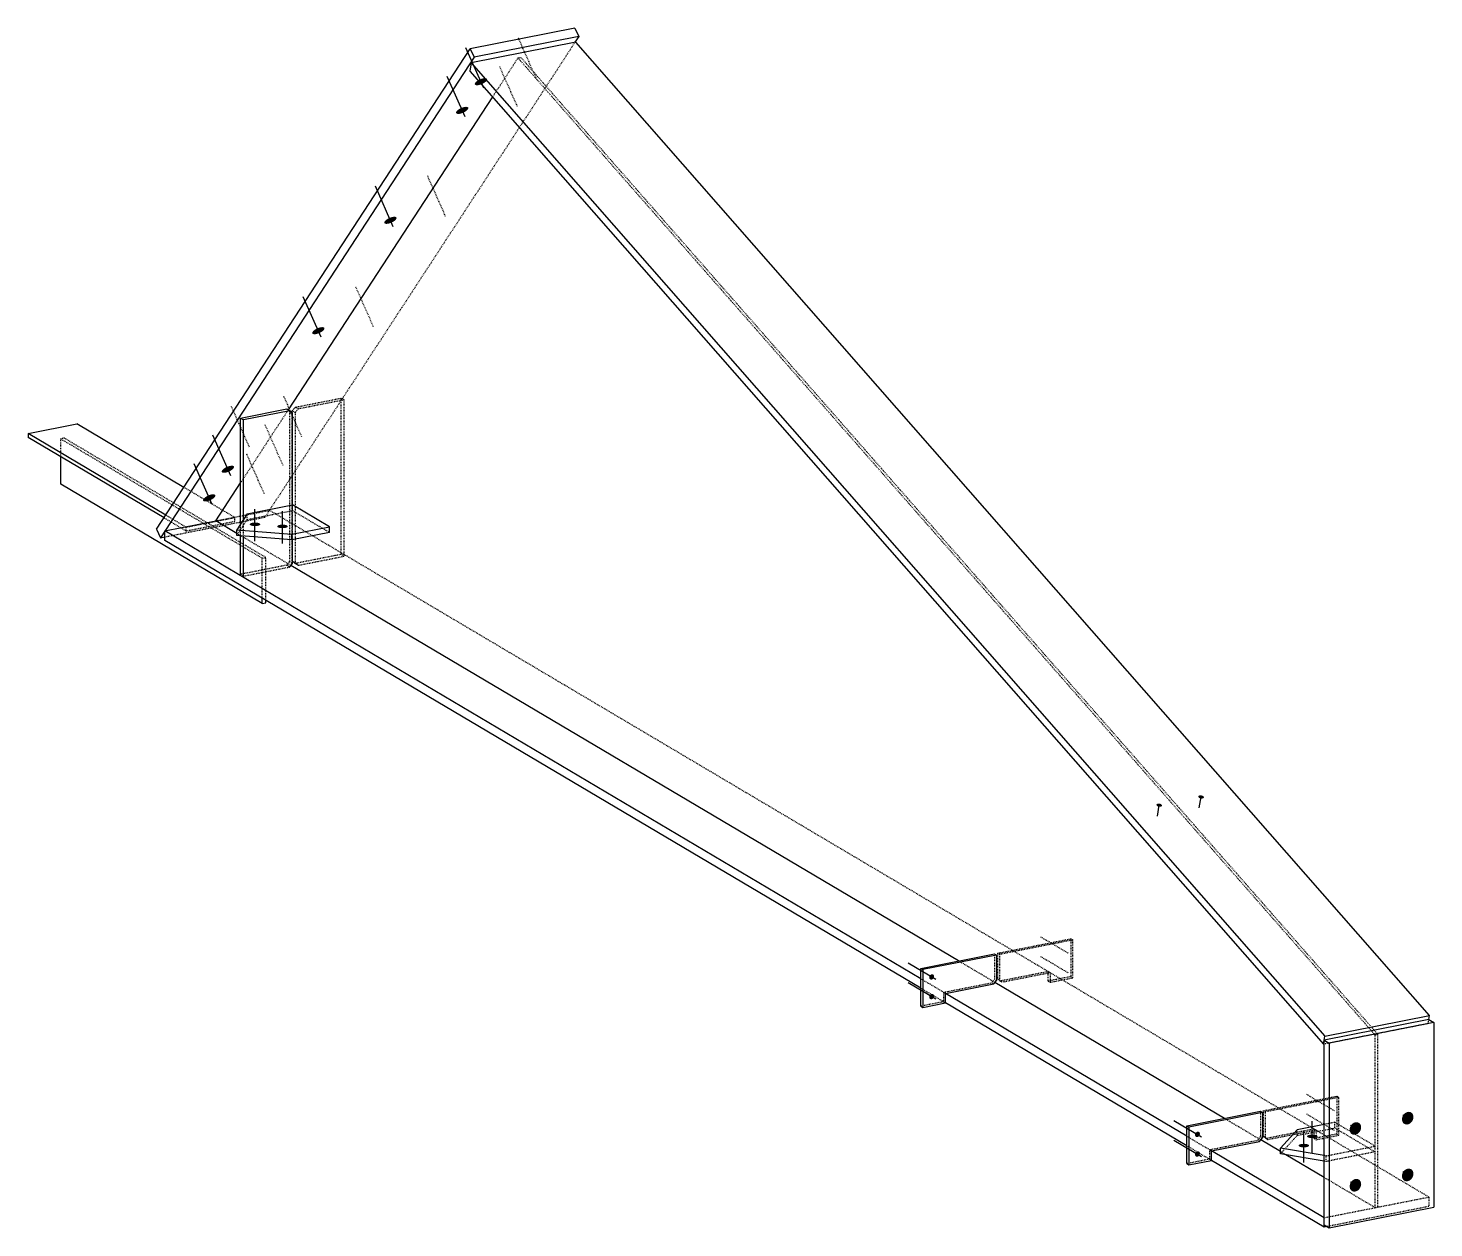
# Model space of a CAD drawing. Header units: millimetres. Extents: x 100 to 46338, y 13 to 3079.
# Drawn here: x 100 to 3591, y 100 to 3079 of the extents above; entities that cross this region are included whole.
import ezdxf

# ---------------------------------------------------------------- set-up
doc = ezdxf.new("R2010")
doc.units = ezdxf.units.MM
doc.linetypes.add('DXK_LINE_DOT2', pattern=[3.9198, 1.9599, -1.9599])
doc.layers.add('STÅL', color=7, linetype='Continuous')

msp = doc.modelspace()

# ---------------------------------------------------------------- hatches: boundary and pattern name
at = {"layer": 'STÅL', "linetype": 'Continuous'}
for points in [[(1221.7, 2951.9), (1224.9, 2953.1), (1228, 2954.1), (1231, 2954.7), (1233.7, 2954.9), (1236, 2954.8), (1237.8, 2954.2), (1239, 2953.4), (1239.5, 2952.1), (1239.4, 2950.7), (1238.6, 2949), (1237.2, 2947.2), (1235.2, 2945.4), (1232.7, 2943.5), (1229.9, 2941.8), (1226.8, 2940.3), (1223.6, 2939.1), (1220.4, 2938.1), (1217.4, 2937.5), (1214.7, 2937.3), (1212.4, 2937.4), (1210.7, 2938), (1209.5, 2938.8), (1209, 2940), (1209.1, 2941.5), (1209.9, 2943.2), (1211.3, 2945), (1213.3, 2946.8), (1215.8, 2948.7), (1218.6, 2950.4)], [(1175.3, 2880.8), (1178.5, 2882.1), (1181.6, 2883), (1184.6, 2883.6), (1187.3, 2883.9), (1189.6, 2883.7), (1191.4, 2883.2), (1192.6, 2882.3), (1193.1, 2881.1), (1193, 2879.6), (1192.2, 2877.9), (1190.8, 2876.2), (1188.8, 2874.3), (1186.3, 2872.5), (1183.5, 2870.8), (1180.4, 2869.3), (1177.2, 2868), (1174.1, 2867), (1171.1, 2866.4), (1168.4, 2866.2), (1166.1, 2866.4), (1164.3, 2866.9), (1163.1, 2867.8), (1162.6, 2869), (1162.7, 2870.5), (1163.5, 2872.1), (1164.9, 2873.9), (1166.9, 2875.8), (1169.4, 2877.6), (1172.2, 2879.3)], [(997, 2607.8), (1000.2, 2609), (1003.4, 2610), (1006.4, 2610.6), (1009.1, 2610.8), (1011.4, 2610.7), (1013.2, 2610.1), (1014.3, 2609.3), (1014.9, 2608), (1014.7, 2606.6), (1013.9, 2604.9), (1012.5, 2603.1), (1010.5, 2601.3), (1008.1, 2599.4), (1005.2, 2597.7), (1002.2, 2596.2), (999, 2595), (995.8, 2594), (992.8, 2593.4), (990.1, 2593.2), (987.8, 2593.3), (986, 2593.9), (984.9, 2594.7), (984.3, 2595.9), (984.5, 2597.4), (985.3, 2599.1), (986.7, 2600.9), (988.7, 2602.7), (991.1, 2604.6), (994, 2606.3)], [(818.1, 2333.7), (821.3, 2335), (824.5, 2335.9), (827.5, 2336.5), (830.2, 2336.8), (832.5, 2336.6), (834.2, 2336.1), (835.4, 2335.2), (836, 2334), (835.8, 2332.5), (835, 2330.8), (833.6, 2329), (831.6, 2327.2), (829.2, 2325.4), (826.3, 2323.7), (823.3, 2322.2), (820.1, 2320.9), (816.9, 2319.9), (813.9, 2319.3), (811.2, 2319.1), (808.9, 2319.3), (807.1, 2319.8), (806, 2320.7), (805.4, 2321.9), (805.6, 2323.4), (806.4, 2325), (807.8, 2326.8), (809.8, 2328.7), (812.2, 2330.5), (815.1, 2332.2)], [(593.5, 1989.6), (596.7, 1990.9), (599.9, 1991.8), (602.9, 1992.4), (605.6, 1992.7), (607.8, 1992.5), (609.6, 1992), (610.8, 1991.1), (611.3, 1989.9), (611.2, 1988.4), (610.4, 1986.7), (609, 1984.9), (607, 1983.1), (604.5, 1981.3), (601.7, 1979.6), (598.6, 1978.1), (595.4, 1976.8), (592.3, 1975.8), (589.3, 1975.2), (586.6, 1975), (584.3, 1975.2), (582.5, 1975.7), (581.3, 1976.6), (580.8, 1977.8), (580.9, 1979.3), (581.7, 1980.9), (583.1, 1982.7), (585.1, 1984.6), (587.6, 1986.4), (590.4, 1988.1)], [(547.1, 1918.6), (550.3, 1919.8), (553.5, 1920.8), (556.5, 1921.4), (559.2, 1921.6), (561.5, 1921.5), (563.2, 1920.9), (564.4, 1920), (565, 1918.8), (564.8, 1917.4), (564, 1915.7), (562.6, 1913.9), (560.6, 1912), (558.2, 1910.2), (555.3, 1908.5), (552.2, 1907), (549.1, 1905.7), (545.9, 1904.8), (542.9, 1904.2), (540.2, 1903.9), (537.9, 1904.1), (536.1, 1904.6), (534.9, 1905.5), (534.4, 1906.7), (534.5, 1908.2), (535.3, 1909.9), (536.8, 1911.7), (538.7, 1913.5), (541.2, 1915.3), (544, 1917)], [(663.3, 1842.7), (660.6, 1842.8), (658, 1843.1), (655.7, 1843.6), (653.7, 1844.2), (652.1, 1844.9), (651, 1845.8), (650.4, 1846.7), (650.4, 1847.6), (651, 1848.5), (652.1, 1849.4), (653.7, 1850.1), (655.7, 1850.8), (658, 1851.2), (660.6, 1851.5), (663.3, 1851.6), (666, 1851.5), (668.6, 1851.2), (671, 1850.8), (673, 1850.1), (674.6, 1849.4), (675.7, 1848.5), (676.3, 1847.6), (676.3, 1846.7), (675.7, 1845.8), (674.6, 1844.9), (673, 1844.2), (671, 1843.6), (668.6, 1843.1), (666, 1842.8)], [(731.7, 1837.5), (729, 1837.6), (726.4, 1837.9), (724, 1838.4), (722, 1839), (720.4, 1839.7), (719.3, 1840.6), (718.7, 1841.5), (718.7, 1842.4), (719.3, 1843.3), (720.4, 1844.2), (722, 1844.9), (724, 1845.6), (726.4, 1846), (729, 1846.3), (731.7, 1846.4), (734.4, 1846.3), (736.9, 1846), (739.3, 1845.6), (741.3, 1844.9), (742.9, 1844.2), (744, 1843.3), (744.6, 1842.4), (744.6, 1841.5), (744, 1840.6), (742.9, 1839.7), (741.3, 1839), (739.3, 1838.4), (736.9, 1837.9), (734.4, 1837.6)], [(2908, 1145.8), (2906.6, 1146.1), (2905.3, 1146.6), (2904.1, 1147.2), (2903.1, 1147.9), (2902.4, 1148.7), (2901.9, 1149.6), (2901.7, 1150.4), (2901.9, 1151.2), (2902.3, 1151.9), (2903, 1152.6), (2904, 1153.1), (2905.1, 1153.4), (2906.5, 1153.6), (2907.9, 1153.6), (2909.3, 1153.5), (2910.7, 1153.1), (2912.1, 1152.6), (2913.2, 1152), (2914.2, 1151.3), (2915, 1150.5), (2915.4, 1149.7), (2915.6, 1148.8), (2915.5, 1148), (2915, 1147.3), (2914.3, 1146.7), (2913.3, 1146.2), (2912.2, 1145.8), (2910.9, 1145.6), (2909.5, 1145.6)], [(3011.9, 1166.3), (3010.5, 1166.6), (3009.2, 1167.1), (3008, 1167.7), (3007, 1168.4), (3006.3, 1169.2), (3005.8, 1170.1), (3005.7, 1170.9), (3005.8, 1171.7), (3006.2, 1172.4), (3006.9, 1173.1), (3007.9, 1173.6), (3009.1, 1173.9), (3010.4, 1174.1), (3011.8, 1174.1), (3013.2, 1174), (3014.7, 1173.6), (3016, 1173.2), (3017.2, 1172.6), (3018.1, 1171.8), (3018.9, 1171), (3019.3, 1170.2), (3019.5, 1169.4), (3019.4, 1168.6), (3018.9, 1167.8), (3018.2, 1167.2), (3017.3, 1166.7), (3016.1, 1166.3), (3014.8, 1166.2), (3013.4, 1166.1)], [(2338.7, 726.1), (2339.5, 727.3), (2340.6, 728.3), (2341.7, 729.1), (2342.9, 729.6), (2344.2, 729.9), (2345.5, 729.8), (2346.6, 729.5), (2347.6, 728.9), (2348.5, 728), (2349.1, 727), (2349.5, 725.7), (2349.6, 724.4), (2349.5, 723), (2349.1, 721.6), (2348.5, 720.3), (2347.6, 719.1), (2346.6, 718.1), (2345.4, 717.3), (2344.2, 716.8), (2342.9, 716.5), (2341.7, 716.6), (2340.5, 716.9), (2339.5, 717.5), (2338.7, 718.4), (2338, 719.4), (2337.6, 720.7), (2337.5, 722), (2337.6, 723.4), (2338, 724.8)], [(2338.7, 677.2), (2339.5, 678.4), (2340.6, 679.4), (2341.7, 680.2), (2342.9, 680.7), (2344.2, 681), (2345.5, 681), (2346.6, 680.6), (2347.6, 680), (2348.5, 679.2), (2349.1, 678.1), (2349.5, 676.9), (2349.6, 675.5), (2349.5, 674.1), (2349.1, 672.7), (2348.5, 671.4), (2347.6, 670.2), (2346.6, 669.2), (2345.4, 668.4), (2344.2, 667.9), (2342.9, 667.7), (2341.7, 667.7), (2340.5, 668), (2339.5, 668.6), (2338.7, 669.5), (2338, 670.6), (2337.6, 671.8), (2337.5, 673.1), (2337.6, 674.5), (2338, 675.9)], [(3514, 379.3), (3516, 382.1), (3518.4, 384.5), (3521.2, 386.3), (3524.1, 387.6), (3527.1, 388.2), (3530, 388.1), (3532.7, 387.3), (3535.1, 385.9), (3537.1, 383.8), (3538.6, 381.3), (3539.6, 378.4), (3539.9, 375.3), (3539.5, 372), (3538.6, 368.7), (3537.1, 365.6), (3535.1, 362.8), (3532.7, 360.4), (3530, 358.6), (3527.1, 357.3), (3524.1, 356.7), (3521.1, 356.8), (3518.4, 357.6), (3516, 359.1), (3514, 361.1), (3512.5, 363.6), (3511.6, 366.5), (3511.3, 369.7), (3511.6, 372.9), (3512.5, 376.2)], [(3384.1, 353.7), (3386.1, 356.5), (3388.5, 358.8), (3391.3, 360.7), (3394.2, 361.9), (3397.2, 362.5), (3400.1, 362.4), (3402.8, 361.6), (3405.2, 360.2), (3407.2, 358.2), (3408.7, 355.7), (3409.6, 352.8), (3410, 349.6), (3409.6, 346.3), (3408.7, 343.1), (3407.2, 340), (3405.2, 337.2), (3402.8, 334.8), (3400.1, 332.9), (3397.2, 331.7), (3394.2, 331.1), (3391.2, 331.2), (3388.5, 332), (3386.1, 333.4), (3384.1, 335.4), (3382.6, 337.9), (3381.7, 340.8), (3381.4, 344), (3381.7, 347.3), (3382.6, 350.6)], [(2998.7, 335.1), (2999.5, 336.3), (3000.6, 337.3), (3001.7, 338.1), (3002.9, 338.6), (3004.2, 338.9), (3005.5, 338.8), (3006.6, 338.5), (3007.6, 337.9), (3008.5, 337), (3009.1, 336), (3009.5, 334.7), (3009.6, 333.4), (3009.5, 332), (3009.1, 330.6), (3008.5, 329.3), (3007.6, 328.1), (3006.6, 327.1), (3005.4, 326.3), (3004.2, 325.8), (3002.9, 325.5), (3001.7, 325.6), (3000.5, 325.9), (2999.5, 326.5), (2998.7, 327.4), (2998, 328.4), (2997.6, 329.7), (2997.5, 331), (2997.6, 332.4), (2998, 333.8)], [(3288.6, 322.8), (3285.9, 322.9), (3283.4, 323.2), (3281, 323.6), (3279, 324.2), (3277.4, 325), (3276.3, 325.8), (3275.7, 326.7), (3275.7, 327.7), (3276.3, 328.6), (3277.4, 329.4), (3279, 330.2), (3281, 330.8), (3283.4, 331.3), (3285.9, 331.6), (3288.6, 331.7), (3291.3, 331.6), (3293.9, 331.3), (3296.3, 330.8), (3298.3, 330.2), (3299.9, 329.4), (3301, 328.6), (3301.6, 327.7), (3301.6, 326.7), (3301, 325.8), (3299.9, 325), (3298.3, 324.2), (3296.3, 323.6), (3293.9, 323.2), (3291.3, 322.9)], [(2998.7, 286.2), (2999.5, 287.4), (3000.6, 288.4), (3001.7, 289.2), (3002.9, 289.8), (3004.2, 290), (3005.5, 290), (3006.6, 289.6), (3007.6, 289), (3008.5, 288.2), (3009.1, 287.1), (3009.5, 285.9), (3009.6, 284.5), (3009.5, 283.1), (3009.1, 281.8), (3008.5, 280.4), (3007.6, 279.3), (3006.6, 278.2), (3005.4, 277.5), (3004.2, 276.9), (3002.9, 276.7), (3001.7, 276.7), (3000.5, 277.1), (2999.5, 277.7), (2998.7, 278.5), (2998, 279.6), (2997.6, 280.8), (2997.5, 282.2), (2997.6, 283.5), (2998, 284.9)], [(3267.7, 299.9), (3265, 300), (3262.4, 300.3), (3260, 300.8), (3258, 301.4), (3256.4, 302.1), (3255.3, 303), (3254.7, 303.9), (3254.7, 304.8), (3255.3, 305.7), (3256.4, 306.6), (3258, 307.3), (3260, 308), (3262.4, 308.4), (3265, 308.7), (3267.7, 308.8), (3270.4, 308.7), (3273, 308.4), (3275.3, 308), (3277.3, 307.3), (3278.9, 306.6), (3280, 305.7), (3280.6, 304.8), (3280.6, 303.9), (3280, 303), (3278.9, 302.1), (3277.3, 301.4), (3275.3, 300.8), (3273, 300.3), (3270.4, 300)], [(3514, 238.4), (3516, 241.2), (3518.4, 243.5), (3521.2, 245.4), (3524.1, 246.6), (3527.1, 247.2), (3530, 247.1), (3532.7, 246.3), (3535.1, 244.9), (3537.1, 242.9), (3538.6, 240.4), (3539.6, 237.5), (3539.9, 234.3), (3539.5, 231), (3538.6, 227.8), (3537.1, 224.7), (3535.1, 221.9), (3532.7, 219.5), (3530, 217.6), (3527.1, 216.4), (3524.1, 215.8), (3521.1, 215.9), (3518.4, 216.7), (3516, 218.1), (3514, 220.1), (3512.5, 222.6), (3511.6, 225.5), (3511.3, 228.7), (3511.6, 232), (3512.5, 235.2)], [(3384.1, 212.7), (3386.1, 215.5), (3388.5, 217.9), (3391.3, 219.7), (3394.2, 221), (3397.2, 221.6), (3400.1, 221.5), (3402.8, 220.7), (3405.2, 219.3), (3407.2, 217.2), (3408.7, 214.7), (3409.6, 211.8), (3410, 208.7), (3409.6, 205.4), (3408.7, 202.1), (3407.2, 199), (3405.2, 196.2), (3402.8, 193.8), (3400.1, 192), (3397.2, 190.7), (3394.2, 190.1), (3391.2, 190.2), (3388.5, 191), (3386.1, 192.5), (3384.1, 194.5), (3382.6, 197), (3381.7, 199.9), (3381.4, 203), (3381.7, 206.3), (3382.6, 209.6)]]:
    msp.add_hatch(color=96, dxfattribs=at).paths.add_polyline_path(points)

# ---------------------------------------------------------------- linework, layer by layer
at = {"layer": 'STÅL', "color": 2, "linetype": 'Continuous'}
for p, q in [((1457.8, 3079.3), (1198, 3028)), ((1457.8, 3079.3), (1467.1, 3058.2)), ((1460, 3044.4), (1200.2, 2993.1)), ((1467.1, 3058.2), (1207.3, 3006.9)), ((1467.1, 3058.2), (1457.9, 3044)), ((3579.8, 627.7), (1460, 3044.4)), ((419, 1834.8), (1198, 3028)), ((1207.3, 3006.9), (428.4, 1813.7)), ((1198, 3028), (1207.3, 3006.9)), ((1200.2, 2993.1), (1196.7, 2972.6)), ((1196.7, 2972.6), (3316.5, 555.9)), ((1200.2, 2993.1), (3320, 576.4)), ((1253.1, 2908.3), (745.9, 2131.4)), ((100, 2072.3), (221.2, 2096.3)), ((487, 1938.9), (221.2, 2096.3)), ((441.9, 1869.8), (100, 2072.3)), ((100, 2072.3), (100, 2062.9)), ((437.5, 1863), (100, 2062.9)), ((181.3, 1946.5), (181.3, 2014.8)), ((681.3, 1650.3), (181.3, 1946.5)), ((565.9, 1855.6), (627.7, 1950.2)), ((439.5, 1830.6), (565.9, 1855.6)), ((618.3, 1824.6), (565.9, 1855.6)), ((419, 1834.8), (428.4, 1813.7)), ((428.4, 1813.7), (439.5, 1815.9)), ((439.5, 1807.1), (439.5, 1830.6)), ((2316.9, 718.4), (439.5, 1830.6)), ((2316.9, 694.9), (439.5, 1807.1)), ((2410.4, 762.9), (752.5, 1745)), ((681.3, 1650.3), (681.3, 1663.9)), ((681.3, 1650.3), (690, 1652)), ((690, 1652), (690, 1658.7)), ((3070.4, 371.9), (2500.6, 709.5)), ((2976.9, 327.4), (2378.2, 682.1)), ((2976.9, 303.9), (2378.2, 658.6)), ((3578, 617.3), (3318.2, 566)), ((3320, 576.4), (3579.8, 627.7)), ((3590.5, 609.9), (3330.7, 558.6)), ((3578, 617.3), (3579.8, 627.7)), ((3578, 617.3), (3590.5, 609.9)), ((3590.5, 609.9), (3590.5, 151.3)), ((3316.5, 555.9), (3320, 576.4)), ((3318.2, 566), (3330.7, 558.6)), ((3318.2, 107.4), (3318.2, 566)), ((3330.7, 558.6), (3330.7, 100)), ((3318.2, 556.3), (3316.5, 555.9)), ((3209.5, 289.5), (3160.6, 318.5)), ((3318.2, 125.3), (3038.2, 291.1)), ((3318.2, 225.1), (3222.6, 281.8)), ((3318.2, 101.8), (3038.2, 267.6)), ((3330.7, 100), (3590.5, 151.3)), ((3318.2, 101.8), (3318.2, 125.3)), ((3318.2, 107.4), (3330.7, 100)), ((3325.4, 103.2), (3318.2, 101.8))]:
    msp.add_line(p, q, dxfattribs=at)
at = {"layer": 'STÅL', "color": 7, "linetype": 'DXK_LINE_DOT2'}
for p, q in [((1457.9, 3044), (688.2, 1865)), ((1316.4, 3005.2), (1253.1, 2908.3)), ((1316.4, 3005.2), (1323.3, 3006.6)), ((3444.7, 579), (1316.4, 3005.2)), ((3451.6, 580.3), (1323.3, 3006.6)), ((745.9, 2131.4), (627.7, 1950.2)), ((190, 2061), (181.3, 2059.3)), ((690, 1764.8), (190, 2061)), ((181.3, 2014.8), (181.3, 2059.3)), ((181.3, 2059.3), (681.3, 1763.1)), ((613.3, 1864), (487, 1938.9)), ((492, 1830.7), (437.5, 1863)), ((439.5, 1815.9), (688.2, 1865)), ((492, 1840.1), (441.9, 1869.8)), ((492, 1840.1), (613.3, 1864)), ((492, 1830.7), (613.3, 1854.6)), ((565.9, 1855.6), (699.3, 1881.9)), ((613.3, 1854.6), (613.3, 1864)), ((3578, 176.6), (699.3, 1881.9)), ((492, 1840.1), (492, 1830.7)), ((752.5, 1745), (618.3, 1824.6)), ((681.3, 1763.1), (690, 1764.8)), ((681.3, 1663.9), (681.3, 1763.1)), ((690, 1658.7), (690, 1764.8)), ((2500.6, 709.5), (2410.4, 762.9)), ((2378.2, 682.1), (2316.9, 718.4)), ((2378.2, 658.6), (2316.9, 694.9)), ((3576.3, 607.2), (3318.2, 556.3)), ((3576.3, 607.2), (3578, 617.3)), ((3451.6, 580.3), (3444.7, 579)), ((3444.7, 302.9), (3444.7, 579)), ((3451.6, 151.6), (3451.6, 580.3)), ((3160.6, 318.5), (3070.4, 371.9)), ((3038.2, 291.1), (2976.9, 327.4)), ((3038.2, 267.6), (2976.9, 303.9)), ((3222.6, 281.8), (3209.5, 289.5)), ((3444.7, 150.2), (3444.7, 288.8)), ((3444.7, 150.2), (3318.2, 225.1)), ((3318.2, 125.3), (3578, 176.6)), ((3578, 176.6), (3578, 153.1)), ((3578, 153.1), (3325.4, 103.2))]:
    msp.add_line(p, q, dxfattribs=at)
at = {"layer": 'STÅL', "color": 96, "linetype": 'DXK_LINE_DOT2'}
for p, q in [((1361.2, 2955.7), (1316.7, 3056.2)), ((1314.9, 2884.7), (1270.3, 2985.1)), ((1136.6, 2611.6), (1092.1, 2712.1)), ((957.7, 2337.5), (913.1, 2438)), ((779.5, 2064.5), (734.9, 2165)), ((649.6, 2038.8), (605, 2139.3)), ((733.1, 1993.4), (688.5, 2093.9)), ((686.7, 1922.4), (642.1, 2022.9)), ((2613.9, 823), (2682.7, 782.3)), ((2613.9, 774.1), (2682.7, 733.4)), ((3273.9, 432), (3342.7, 391.3)), ((3273.9, 383.1), (3342.7, 342.4))]:
    msp.add_line(p, q, dxfattribs=at)
at = {"layer": 'STÅL', "color": 96, "linetype": 'Continuous'}
for p, q in [((1231.3, 2930.1), (1186.8, 3030.5)), ((1185, 2859), (1140.4, 2959.5)), ((1006.7, 2586), (962.2, 2686.4)), ((827.8, 2311.9), (783.2, 2412.4)), ((603.2, 1967.8), (558.6, 2068.3)), ((556.8, 1896.7), (512.2, 1997.2)), ((663.3, 1804.9), (663.3, 1884.8)), ((731.7, 1799.7), (731.7, 1879.5)), ((3008, 1143.1), (3012.6, 1170.1)), ((2904, 1122.6), (2908.7, 1149.6)), ((2284.8, 758), (2353.6, 717.3)), ((2284.8, 709.1), (2353.6, 668.4)), ((2944.8, 367), (3013.6, 326.3)), ((3288.6, 284.9), (3288.6, 364.8)), ((3401.9, 343.1), (3383.2, 354.2)), ((3531.8, 368.8), (3513.1, 379.9)), ((2944.8, 318.1), (3013.6, 277.4)), ((3267.7, 262.1), (3267.7, 342)), ((3401.9, 202.2), (3383.2, 213.3)), ((3531.8, 227.8), (3513.1, 238.9))]:
    msp.add_line(p, q, dxfattribs=at)
at = {"layer": 'STÅL', "color": 4, "linetype": 'Continuous'}
for p, q in [((627.7, 2111.1), (742, 2133.7)), ((749.5, 2129.3), (635.2, 2106.7)), ((742, 2133.7), (749.5, 2129.3)), ((756.4, 2123.1), (749.5, 2129.3)), ((627.7, 1847.8), (627.7, 2111.1)), ((627.7, 2111.1), (635.2, 2106.7)), ((635.2, 1859.5), (635.2, 2106.7)), ((756.4, 1895.4), (756.4, 2123.1)), ((643.9, 1873.2), (756.5, 1895.4)), ((848.2, 1841.1), (756.5, 1895.4)), ((643.9, 1873.2), (618.3, 1833.1)), ((618.3, 1819), (618.3, 1833.1)), ((618.3, 1833.1), (754.9, 1822.7)), ((754.9, 1808.6), (618.3, 1819)), ((627.7, 1723.2), (627.7, 1818.3)), ((635.2, 1718.8), (635.2, 1817.7)), ((754.9, 1822.7), (848.2, 1841.1)), ((848.2, 1827), (754.9, 1808.6)), ((754.9, 1808.6), (754.9, 1822.7)), ((848.2, 1827), (848.2, 1841.1)), ((756.4, 1750.1), (756.4, 1808.9)), ((749.7, 1741.4), (756.4, 1750.1)), ((2316.9, 744.4), (2499.7, 780.5)), ((2504.7, 777.6), (2321.9, 741.5)), ((2499.7, 780.5), (2504.7, 777.6)), ((2504.7, 777.6), (2504.7, 714.6)), ((2316.9, 650.5), (2316.9, 744.4)), ((2316.9, 744.4), (2321.9, 741.5)), ((2321.9, 741.5), (2321.9, 647.5)), ((2378.2, 682.1), (2497.7, 705.7)), ((2497.7, 705.7), (2504.7, 714.6)), ((2378.2, 658.6), (2378.2, 682.1)), ((2316.9, 650.5), (2321.9, 647.5)), ((2321.9, 647.5), (2378.2, 658.6)), ((2976.9, 353.4), (3159.7, 389.5)), ((3164.7, 386.6), (2981.9, 350.5)), ((3159.7, 389.5), (3164.7, 386.6)), ((3164.7, 386.6), (3164.7, 323.6)), ((2976.9, 259.5), (2976.9, 353.4)), ((2976.9, 353.4), (2981.9, 350.5)), ((2981.9, 350.5), (2981.9, 256.5)), ((3318.2, 356.9), (3251.4, 343.8)), ((3038.2, 291.1), (3157.7, 314.7)), ((3157.7, 314.7), (3164.7, 323.6)), ((3251.4, 343.8), (3209.5, 298.1)), ((3038.2, 267.6), (3038.2, 291.1)), ((3209.5, 284), (3209.5, 298.1)), ((3318.2, 279.8), (3209.5, 298.1)), ((3318.2, 265.8), (3209.5, 284)), ((2976.9, 259.5), (2981.9, 256.5)), ((2981.9, 256.5), (3038.2, 267.6))]:
    msp.add_line(p, q, dxfattribs=at)
at = {"layer": 'STÅL', "color": 30, "linetype": 'DXK_LINE_DOT2'}
for p, q in [((742, 2133.7), (748.9, 2127.6)), ((755.8, 2128.9), (762.8, 2137.8)), ((762.8, 2137.8), (877.1, 2160.4)), ((770.3, 2133.4), (762.8, 2137.8)), ((770.3, 2133.4), (763.3, 2124.5)), ((884.6, 2155.9), (770.3, 2133.4)), ((884.6, 2155.9), (877.1, 2160.4)), ((877.1, 1772.3), (877.1, 2160.4)), ((884.6, 1767.8), (884.6, 2155.9)), ((748.9, 2127.6), (748.9, 1754.5)), ((748.9, 2127.6), (756.4, 2123.1)), ((763.3, 2124.5), (755.8, 2128.9)), ((755.8, 1755.9), (755.8, 2128.9)), ((763.3, 2124.5), (763.3, 1751.4)), ((756.4, 1808.9), (756.4, 1895.4)), ((756.5, 1881.3), (756.5, 1895.4)), ((618.3, 1819), (643.9, 1859.1)), ((635.2, 1817.7), (635.2, 1859.5)), ((643.9, 1859.1), (756.5, 1881.3)), ((643.9, 1859.1), (643.9, 1873.2)), ((756.5, 1881.3), (848.2, 1827)), ((627.7, 1818.3), (627.7, 1847.8)), ((742, 1745.6), (627.7, 1723)), ((748.9, 1754.5), (742, 1745.6)), ((742, 1745.6), (749.5, 1741.2)), ((748.9, 1754.5), (756.4, 1750.1)), ((763.3, 1751.4), (755.8, 1755.9)), ((762.8, 1749.7), (755.8, 1755.9)), ((877.1, 1772.3), (762.8, 1749.7)), ((770.3, 1745.3), (762.8, 1749.7)), ((763.3, 1751.4), (770.3, 1745.3)), ((770.3, 1745.3), (884.6, 1767.8)), ((884.6, 1767.8), (877.1, 1772.3)), ((627.7, 1723), (627.7, 1723.2)), ((627.7, 1723), (635.2, 1718.6)), ((635.2, 1718.6), (749.5, 1741.2)), ((635.2, 1718.6), (635.2, 1718.8)), ((749.5, 1741.2), (749.7, 1741.4)), ((2506.6, 781.9), (2689.3, 818)), ((2694.3, 815), (2511.6, 778.9)), ((2689.3, 818), (2689.3, 724)), ((2689.3, 818), (2694.3, 815)), ((2694.3, 721), (2694.3, 815)), ((2499.7, 780.5), (2499.7, 717.6)), ((2506.6, 781.9), (2506.6, 718.9)), ((2506.6, 781.9), (2511.6, 778.9)), ((2511.6, 778.9), (2511.6, 716)), ((2633, 736.4), (2513.5, 712.8)), ((2638, 733.4), (2518.5, 709.8)), ((2633, 736.4), (2638, 733.4)), ((2633, 712.9), (2633, 736.4)), ((2638, 733.4), (2638, 709.9)), ((2373.2, 685.1), (2492.7, 708.7)), ((2499.7, 717.6), (2492.7, 708.7)), ((2492.7, 708.7), (2497.7, 705.7)), ((2504.7, 714.6), (2499.7, 717.6)), ((2506.6, 718.9), (2511.6, 716)), ((2513.5, 712.8), (2506.6, 718.9)), ((2511.6, 716), (2518.5, 709.8)), ((2518.5, 709.8), (2513.5, 712.8)), ((2689.3, 724), (2633, 712.9)), ((2633, 712.9), (2638, 709.9)), ((2638, 709.9), (2694.3, 721)), ((2689.3, 724), (2694.3, 721)), ((2373.2, 685.1), (2373.2, 661.6)), ((2373.2, 685.1), (2378.2, 682.1)), ((2373.2, 661.6), (2316.9, 650.5)), ((2373.2, 661.6), (2378.2, 658.6)), ((3166.6, 390.9), (3349.3, 427)), ((3354.3, 424), (3171.6, 387.9)), ((3349.3, 427), (3349.3, 333)), ((3349.3, 427), (3354.3, 424)), ((3354.3, 330.1), (3354.3, 424)), ((3159.7, 389.5), (3159.7, 326.6)), ((3166.6, 390.9), (3166.6, 327.9)), ((3166.6, 390.9), (3171.6, 387.9)), ((3171.6, 387.9), (3171.6, 325)), ((3344.6, 362.2), (3318.2, 356.9)), ((3344.6, 348.1), (3344.6, 362.2)), ((3444.7, 302.9), (3344.6, 362.2)), ((3033.2, 294.1), (3152.7, 317.7)), ((3159.7, 326.6), (3152.7, 317.7)), ((3152.7, 317.7), (3157.7, 314.7)), ((3164.7, 323.6), (3159.7, 326.6)), ((3166.6, 327.9), (3171.6, 325)), ((3173.5, 321.8), (3166.6, 327.9)), ((3171.6, 325), (3178.5, 318.8)), ((3293, 345.4), (3173.5, 321.8)), ((3178.5, 318.8), (3173.5, 321.8)), ((3298, 342.4), (3178.5, 318.8)), ((3209.5, 284), (3251.4, 329.7)), ((3251.4, 329.7), (3344.6, 348.1)), ((3251.4, 329.7), (3251.4, 343.8)), ((3293, 345.4), (3298, 342.4)), ((3293, 321.9), (3293, 345.4)), ((3349.3, 333), (3293, 321.9)), ((3293, 321.9), (3298, 318.9)), ((3298, 342.4), (3298, 318.9)), ((3298, 318.9), (3354.3, 330.1)), ((3344.6, 348.1), (3444.7, 288.8)), ((3349.3, 333), (3354.3, 330.1)), ((3033.2, 294.1), (3033.2, 270.6)), ((3033.2, 294.1), (3038.2, 291.1)), ((3323.4, 279), (3318.2, 279.8)), ((3323.4, 279), (3444.7, 302.9)), ((3444.7, 288.8), (3323.4, 264.9)), ((3444.7, 288.8), (3444.7, 302.9)), ((3033.2, 270.6), (2976.9, 259.5)), ((3033.2, 270.6), (3038.2, 267.6)), ((3323.4, 264.9), (3318.2, 265.8)), ((3323.4, 264.9), (3323.4, 279))]:
    msp.add_line(p, q, dxfattribs=at)

doc.saveas('drawing.dxf')
